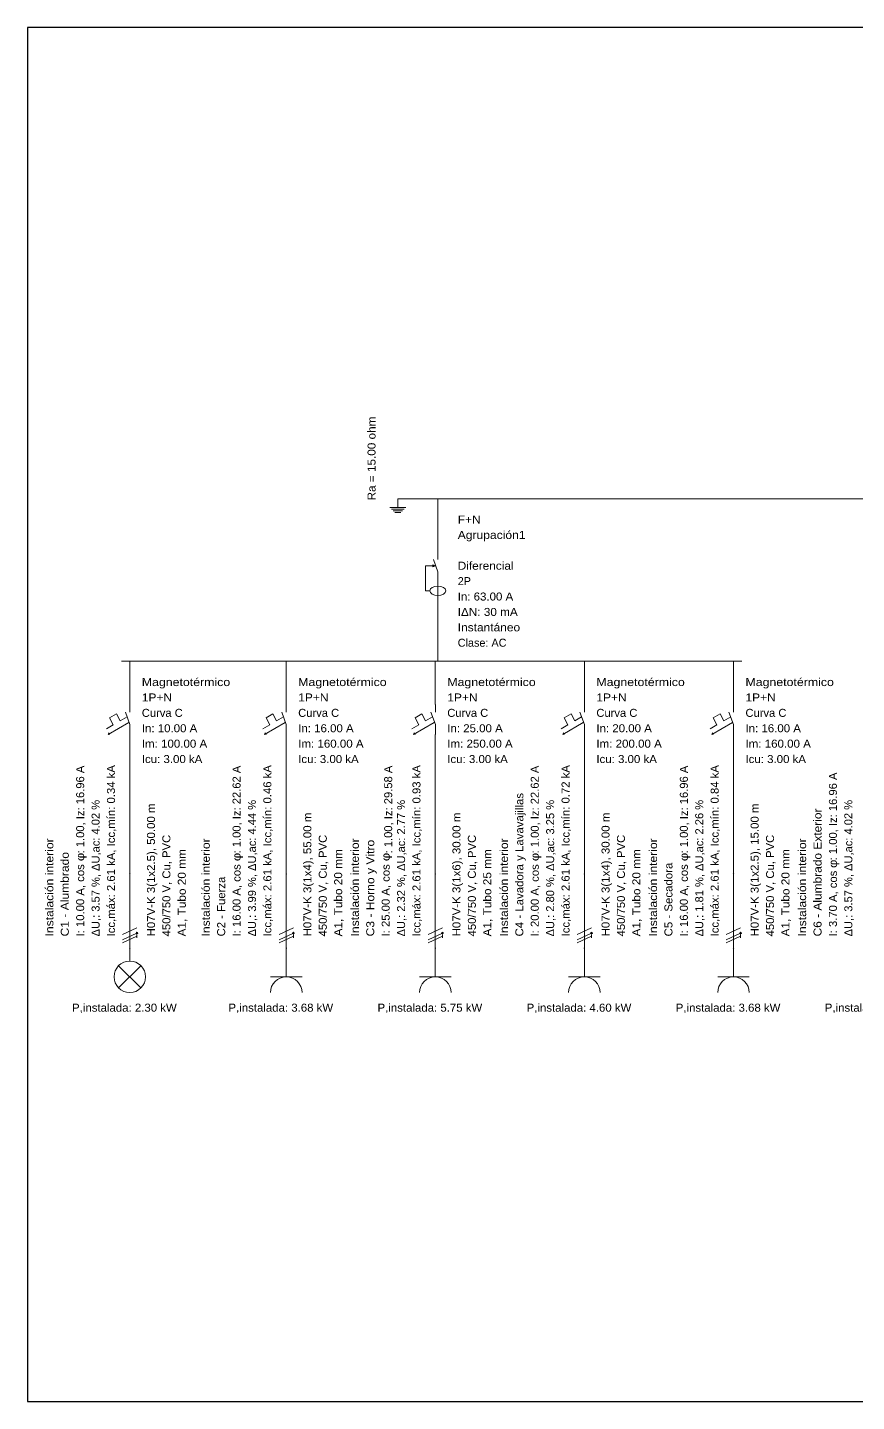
# Model space of a CAD drawing. Header units: millimetres. Extents: x 441156 to 441876, y 4514765 to 4515211.
# Drawn here: x 441397.92 to 441410.91, y 4514917.17 to 4514938.7 of the extents above; entities that cross this region are included whole.
import ezdxf
from ezdxf.enums import TextEntityAlignment as Align

# ---------------------------------------------------------------- set-up
doc = ezdxf.new("R2010")
doc.units = ezdxf.units.MM
doc.layers.add('01_cartela', color=6, linetype='Continuous', plot=False)
for name, color, linetype, lineweight in [('DISTRIBUCION', 7, 'Continuous', 0), ('LINEA', 7, 'Continuous', 0), ('RED_DE_TOMA_DE_TIERRA_DE_LAS_MASAS_DE_LA_INSTALACION', 7, 'Continuous', 0), ('SUMINISTRO', 7, 'Continuous', 0), ('TEXTOS', 2, 'Continuous', 30)]:
    doc.layers.add(name, color=color, linetype=linetype, lineweight=lineweight)
doc.styles.add('CYPETXT_romans', font='arial.ttf', dxfattribs={"height": 0.2})

# ---------------------------------------------------------------- blocks, each defined once
blk = doc.blocks.new('elctomtie')
at = {"layer": 'SUMINISTRO'}
for p, q in [((0, -0.002), (0, 0.0065)), ((-0.0075, -0.002), (0.0075, -0.002)), ((-0.006, -0.0035), (0.006, -0.0035)), ((-0.0045, -0.005), (0.0045, -0.005)), ((-0.003, -0.0065), (0.003, -0.0065))]:
    blk.add_line(p, q, dxfattribs=at)
blk = doc.blocks.new('elcdif01')
at = {"layer": 'LINEA'}
blk.add_hatch(color=256, dxfattribs=at).paths.add_polyline_path([(0, 0.0135), (-0.0025, 0.0145), (-0.0025, 0.0125)], flags=0)
for p, q in [((0.0021, 0.0077), (-0.0021, 0.0193)), ((0.0021, 0.0223), (0.0021, 0.0193)), ((0.0021, -0.0223), (0.0021, 0.0077))]:
    blk.add_line(p, q, dxfattribs=at)
blk.add_lwpolyline([(-0.0054, -0.0103), (-0.0096, -0.0103), (-0.0096, 0.0135), (0, 0.0135)], dxfattribs=at)
blk.add_lwpolyline([(0, 0.0135), (-0.0025, 0.0145), (-0.0025, 0.0125)], close=True, dxfattribs=at)
blk.add_ellipse((0.0021, -0.0103), major_axis=(0.0075, 0), ratio=0.6, dxfattribs=at)
blk = doc.blocks.new('elcmag01')
at = {"layer": 'LINEA'}
for p, q in [((0.0111, 0.0068), (0.0111, 0.0143)), ((-0.0095, -0.0142), (-0.0078, -0.0141))]:
    blk.add_line(p, q, dxfattribs=at)
for points in [[(0.0084, 0.0024), (0.0019, -0.0014), (-0.0016, 0.0053), (-0.0081, 0.0015), (-0.0046, -0.0051), (-0.0111, -0.0089)], [(0.0111, -0.0143), (0.0111, -0.0049), (0.0068, 0.0068)], [(0.01, -0.0029), (-0.0095, -0.0142), (-0.0086, -0.0128)]]:
    blk.add_lwpolyline(points, dxfattribs=at)
blk = doc.blocks.new('elccanalizfn01')
at = {"layer": 'LINEA'}
h = blk.add_hatch(color=256, dxfattribs=at)
edge = h.paths.add_edge_path(flags=0)
edge.add_arc((-0.0004, 0.0352), 0.0002, 0, 360)
h = blk.add_hatch(color=256, dxfattribs=at)
edge = h.paths.add_edge_path(flags=0)
edge.add_arc((0.0064, -0.0208), 0.0008, 0, 360)
h = blk.add_hatch(color=256, dxfattribs=at)
edge = h.paths.add_edge_path(flags=0)
edge.add_arc((-0.0004, -0.0352), 0.0002, 0, 360)
for p, q in [((-0.0004, -0.035), (-0.0004, 0.035)), ((-0.0072, -0.0222), (0.0064, -0.0158)), ((-0.0072, -0.0272), (0.0064, -0.0208)), ((-0.0072, -0.0302), (0.0064, -0.0238)), ((0.0064, -0.0253), (0.0064, -0.0223))]:
    blk.add_line(p, q, dxfattribs=at)
for centre, radius in [((-0.0004, 0.0352), 0.0002), ((0.0064, -0.0208), 0.0008), ((-0.0004, -0.0352), 0.0002)]:
    blk.add_circle(centre, radius, dxfattribs=at)
blk = doc.blocks.new('elccarga01')
at = {"layer": 'LINEA'}
for p, q in [((0, 0.009), (0, 0.021)), ((-0.0106, -0.0166), (0.0106, 0.0046)), ((0.0106, -0.0166), (-0.0106, 0.0046))]:
    blk.add_line(p, q, dxfattribs=at)
blk.add_circle((0, -0.006), 0.015, dxfattribs=at)
blk = doc.blocks.new('elccarga04')
at = {"layer": 'LINEA'}
for p, q in [((0, -0.006), (0, 0.021)), ((0.015, -0.006), (-0.015, -0.006))]:
    blk.add_line(p, q, dxfattribs=at)
blk.add_arc((0, -0.021), 0.015, 0, 180, dxfattribs=at)

msp = doc.modelspace()

# ---------------------------------------------------------------- linework, layer by layer
at = {"layer": '01_cartela', "color": 3}
msp.add_lwpolyline([(441397.9221873, 4514938.70368948), (441397.9221873, 4514917.16866547), (441428.56017536, 4514917.16866547), (441428.56017536, 4514938.70368948)], close=True, dxfattribs=at)
at = {"layer": 'DISTRIBUCION'}
for p, q in [((441404.2189617, 4514931.31813201), (441426.83353178, 4514931.31813201)), ((441399.39337504, 4514928.77094451), (441409.11451258, 4514928.77094451))]:
    msp.add_line(p, q, dxfattribs=at)
at = {"layer": 'LINEA'}
for p, q in [((441404.3509617, 4514931.31813201), (441404.3509617, 4514930.41272501)), ((441404.3509617, 4514928.77094451), (441404.3509617, 4514929.67635152)), ((441399.52537504, 4514928.77094451), (441399.52537504, 4514928.09447501)), ((441401.97537504, 4514928.77094451), (441401.97537504, 4514928.09447501)), ((441404.31108755, 4514928.77094451), (441404.31108755, 4514928.09447501)), ((441406.64680006, 4514928.77094451), (441406.64680006, 4514928.09447501)), ((441408.98251258, 4514928.77094451), (441408.98251258, 4514928.09447501)), ((441399.52537504, 4514926.94769451), (441399.52537504, 4514927.62416402)), ((441401.97537504, 4514926.94769451), (441401.97537504, 4514927.62416402)), ((441404.31108755, 4514926.94769451), (441404.31108755, 4514927.62416402)), ((441406.64680006, 4514926.94769451), (441406.64680006, 4514927.62416402)), ((441408.98251258, 4514926.94769451), (441408.98251258, 4514927.62416402)), ((441399.52537504, 4514926.94769451), (441399.52537504, 4514925.43839826)), ((441401.97537504, 4514926.94769451), (441401.97537504, 4514925.43839826)), ((441404.31108755, 4514926.94769451), (441404.31108755, 4514925.43839826)), ((441406.64680006, 4514926.94769451), (441406.64680006, 4514925.43839826)), ((441408.98251258, 4514926.94769451), (441408.98251258, 4514925.43839826))]:
    msp.add_line(p, q, dxfattribs=at)
at = {"layer": 'RED_DE_TOMA_DE_TIERRA_DE_LAS_MASAS_DE_LA_INSTALACION'}
msp.add_line((441404.2189617, 4514931.31813201), (441403.7239617, 4514931.31813201), dxfattribs=at)

# ---------------------------------------------------------------- block references
at = {"layer": 'LINEA', "xscale": 16.5, "yscale": 16.5, "zscale": 16.5}
for name, p in [('elcdif01', (441404.31604358, 4514930.04453826)), ('elcmag01', (441399.34279525, 4514927.85931951)), ('elcmag01', (441401.79279525, 4514927.85931951)), ('elcmag01', (441404.12850776, 4514927.85931951)), ('elcmag01', (441406.46422027, 4514927.85931951)), ('elcmag01', (441408.79993279, 4514927.85931951)), ('elccanalizfn01', (441399.53197504, 4514924.85429826)), ('elccanalizfn01', (441401.98197504, 4514924.85429826)), ('elccanalizfn01', (441404.31768755, 4514924.85429826)), ('elccanalizfn01', (441406.65340006, 4514924.85429826)), ('elccanalizfn01', (441408.98911258, 4514924.85429826)), ('elccarga01', (441399.52537504, 4514923.92369826)), ('elccarga04', (441401.97537504, 4514923.92369826)), ('elccarga04', (441404.31108755, 4514923.92369826)), ('elccarga04', (441406.64680006, 4514923.92369826)), ('elccarga04', (441408.98251258, 4514923.92369826))]:
    msp.add_blockref(name, p, dxfattribs=at)
at = {"layer": 'RED_DE_TOMA_DE_TIERRA_DE_LAS_MASAS_DE_LA_INSTALACION', "xscale": 16.5, "yscale": 16.5, "zscale": 16.5}
msp.add_blockref('elctomtie', (441403.7239617, 4514931.21088201), dxfattribs=at)

# ---------------------------------------------------------------- texts
at = {"layer": 'TEXTOS', "style": 'CYPETXT_romans'}
for s, width, p, p2 in [('Ra = 15.00 ohm', 1.049846, (441403.37478045, 4514931.29131951), (441403.37478045, 4514932.60513201)), (': 1.00, Iz: 16.96 A', 1.001702, (441398.8103507, 4514925.75829201), (441398.8103507, 4514927.13404139)), ('Icc,máx: 2.61 kA, Icc,mín: 0.34 kA', 1.014104, (441399.2929757, 4514924.45788576), (441399.2929757, 4514927.14369389)), (': 1.00, Iz: 22.62 A', 1.001702, (441401.2603507, 4514925.75829201), (441401.2603507, 4514927.13404139)), ('Icc,máx: 2.61 kA, Icc,mín: 0.46 kA', 1.014104, (441401.7429757, 4514924.45788576), (441401.7429757, 4514927.14369389)), (': 1.00, Iz: 29.58 A', 1.001702, (441403.63593736, 4514925.75829201), (441403.63593736, 4514927.13404139)), ('Icc,máx: 2.61 kA, Icc,mín: 0.93 kA', 1.014104, (441404.07868821, 4514924.45788576), (441404.07868821, 4514927.14369389)), (': 1.00, Iz: 22.62 A', 1.001702, (441405.93177573, 4514925.75829201), (441405.93177573, 4514927.13404139)), ('Icc,máx: 2.61 kA, Icc,mín: 0.72 kA', 1.014104, (441406.41440073, 4514924.45788576), (441406.41440073, 4514927.14369389)), (': 1.00, Iz: 16.96 A', 1.001702, (441408.26748824, 4514925.75829201), (441408.26748824, 4514927.13404139)), ('Icc,máx: 2.61 kA, Icc,mín: 0.84 kA', 1.014104, (441408.75011324, 4514924.45788576), (441408.75011324, 4514927.14369389)), (': 1.00, Iz: 16.96 A', 1.001702, (441410.60320075, 4514925.65104201), (441410.60320075, 4514927.02679139)), ('ΔU,: 3.57 %, ΔU,ac: 4.02 %', 0.994143, (441399.0516632, 4514924.45788576), (441399.0516632, 4514926.59752326)), ('ΔU,: 3.99 %, ΔU,ac: 4.44 %', 0.994143, (441401.5016632, 4514924.45788576), (441401.5016632, 4514926.59752326)), ('ΔU,: 2.32 %, ΔU,ac: 2.77 %', 0.994143, (441403.83737572, 4514924.45788576), (441403.83737572, 4514926.59752326)), ('C4 - Lavadora y Lavavajillas', 1.021738, (441405.69046323, 4514924.45788576), (441405.69046323, 4514926.70638201)), ('ΔU,: 2.80 %, ΔU,ac: 3.25 %', 0.994143, (441406.17308823, 4514924.45788576), (441406.17308823, 4514926.59752326)), ('ΔU,: 1.81 %, ΔU,ac: 2.26 %', 0.994143, (441408.50880074, 4514924.45788576), (441408.50880074, 4514926.59752326)), ('ΔU,: 3.57 %, ΔU,ac: 4.02 %', 0.994143, (441410.84451325, 4514924.45788576), (441410.84451325, 4514926.59752326)), ('H07V-K 3(1x2.5), 50.00 m', 1.023722, (441399.91947438, 4514924.45788576), (441399.91947438, 4514926.54121701)), ('H07V-K 3(1x4), 55.00 m', 1.027387, (441402.36947438, 4514924.45788576), (441402.36947438, 4514926.39857451)), ('H07V-K 3(1x6), 30.00 m', 1.027387, (441404.70518689, 4514924.45788576), (441404.70518689, 4514926.39857451)), ('H07V-K 3(1x4), 30.00 m', 1.027387, (441407.0408994, 4514924.45788576), (441407.0408994, 4514926.39857451)), ('H07V-K 3(1x2.5), 15.00 m', 1.023722, (441409.37661191, 4514924.45788576), (441409.37661191, 4514926.54121701)), ('C6 - Alumbrado Exterior', 1.065416, (441410.36188825, 4514924.45788576), (441410.36188825, 4514926.46238826)), ('Instalación interior', 1.079428, (441398.3277257, 4514924.45788576), (441398.3277257, 4514925.99504639)), ('450/750 V, Cu, PVC', 1.010062, (441400.16078688, 4514924.45788576), (441400.16078688, 4514926.05135264)), ('Instalación interior', 1.079428, (441400.7777257, 4514924.45788576), (441400.7777257, 4514925.99504639)), ('450/750 V, Cu, PVC', 1.010062, (441402.61078688, 4514924.45788576), (441402.61078688, 4514926.05135264)), ('Instalación interior', 1.079428, (441403.11343821, 4514924.45788576), (441403.11343821, 4514925.99504639)), ('C3 - Horno y Vitro', 1.080421, (441403.35475072, 4514924.45788576), (441403.35475072, 4514925.97252389)), ('450/750 V, Cu, PVC', 1.010062, (441404.94649939, 4514924.45788576), (441404.94649939, 4514926.05135264)), ('Instalación interior', 1.079428, (441405.44915073, 4514924.45788576), (441405.44915073, 4514925.99504639)), ('450/750 V, Cu, PVC', 1.010062, (441407.2822119, 4514924.45788576), (441407.2822119, 4514926.05135264)), ('Instalación interior', 1.079428, (441407.78486324, 4514924.45788576), (441407.78486324, 4514925.99504639)), ('450/750 V, Cu, PVC', 1.010062, (441409.61792441, 4514924.45788576), (441409.61792441, 4514926.05135264)), ('Instalación interior', 1.079428, (441410.12057575, 4514924.45788576), (441410.12057575, 4514925.99504639)), ('C1 - Alumbrado', 1.078577, (441398.5690382, 4514924.45788576), (441398.5690382, 4514925.78108264)), ('φ', 1.15657, (441398.8103507, 4514925.63763576), (441398.8103507, 4514925.76901701)), ('A1, Tubo 20 mm', 1.056579, (441400.40209938, 4514924.45788576), (441400.40209938, 4514925.82612764)), ('φ', 1.15657, (441401.2603507, 4514925.63763576), (441401.2603507, 4514925.76901701)), ('A1, Tubo 20 mm', 1.056579, (441402.85209938, 4514924.45788576), (441402.85209938, 4514925.82612764)), ('φ', 1.15657, (441403.59606321, 4514925.63763576), (441403.59606321, 4514925.76901701)), ('A1, Tubo 25 mm', 1.056579, (441405.18781189, 4514924.45788576), (441405.18781189, 4514925.82612764)), ('φ', 1.15657, (441405.93177573, 4514925.63763576), (441405.93177573, 4514925.76901701)), ('A1, Tubo 20 mm', 1.056579, (441407.5235244, 4514924.45788576), (441407.5235244, 4514925.82612764)), ('φ', 1.15657, (441408.26748824, 4514925.63763576), (441408.26748824, 4514925.76901701)), ('A1, Tubo 20 mm', 1.056579, (441409.85923691, 4514924.45788576), (441409.85923691, 4514925.82612764)), ('I: 10.00 A, cos ', 1.010276, (441398.8103507, 4514924.45788576), (441398.8103507, 4514925.63844014)), ('I: 16.00 A, cos ', 1.010276, (441401.2603507, 4514924.45788576), (441401.2603507, 4514925.63844014)), ('I: 25.00 A, cos ', 1.010276, (441403.59606321, 4514924.45788576), (441403.59606321, 4514925.63844014)), ('I: 20.00 A, cos ', 1.010276, (441405.93177573, 4514924.45788576), (441405.93177573, 4514925.63844014)), ('C5 - Secadora', 1.023562, (441408.02617574, 4514924.45788576), (441408.02617574, 4514925.61404076)), ('I: 16.00 A, cos ', 1.010276, (441408.26748824, 4514924.45788576), (441408.26748824, 4514925.63844014)), ('I: 3.70 A, cos ', 1.007548, (441410.60320075, 4514924.45788576), (441410.60320075, 4514925.53708889)), ('φ', 1.15657, (441410.60320075, 4514925.53038576), (441410.60320075, 4514925.66176701)), ('C2 - Fuerza', 1.012666, (441401.0190382, 4514924.45788576), (441401.0190382, 4514925.39444639))]:
    msp.add_text(s, height=0.1254, rotation=90, dxfattribs=dict(at, width=width)).set_placement(p, p2, align=Align.FIT)
for s, width, p, p2 in [('F+N', 1.073057, (441404.6623992, 4514930.92893826), (441405.0227592, 4514930.92893826)), ('Agrupación1', 1.079917, (441404.6623992, 4514930.68762576), (441405.72471045, 4514930.68762576)), ('Diferencial', 1.056834, (441404.6623992, 4514930.20500076), (441405.53702295, 4514930.20500076)), ('2P', 0.963511, (441404.6623992, 4514929.96368826), (441404.86885545, 4514929.96368826)), ('In: 63.00 A', 1.025234, (441404.6623992, 4514929.72237576), (441405.53139233, 4514929.72237576)), ('IΔN: 30 mA', 1.049335, (441404.6623992, 4514929.48106326), (441405.60271358, 4514929.48106326)), ('Instantáneo', 1.067981, (441404.6623992, 4514929.23975076), (441405.64025108, 4514929.23975076)), ('Clase: AC', 0.968685, (441404.6623992, 4514928.99843826), (441405.42628733, 4514928.99843826)), ('Magnetotérmico', 1.102767, (441399.71306254, 4514928.38175076), (441401.09819629, 4514928.38175076)), ('Magnetotérmico', 1.102767, (441402.16306254, 4514928.38175076), (441403.54819629, 4514928.38175076)), ('Magnetotérmico', 1.102767, (441404.49877505, 4514928.38175076), (441405.8839088, 4514928.38175076)), ('Magnetotérmico', 1.102767, (441406.83448756, 4514928.38175076), (441408.21962131, 4514928.38175076)), ('Magnetotérmico', 1.102767, (441409.17020008, 4514928.38175076), (441410.55533383, 4514928.38175076)), ('1P+N', 1.071674, (441399.71306254, 4514928.14043826), (441400.18791192, 4514928.14043826)), ('1P+N', 1.071674, (441402.16306254, 4514928.14043826), (441402.63791192, 4514928.14043826)), ('1P+N', 1.071674, (441404.49877505, 4514928.14043826), (441404.97362443, 4514928.14043826)), ('1P+N', 1.071674, (441406.83448756, 4514928.14043826), (441407.30933694, 4514928.14043826)), ('1P+N', 1.071674, (441409.17020008, 4514928.14043826), (441409.64504945, 4514928.14043826)), ('Curva C', 0.99908, (441399.71306254, 4514927.89912576), (441400.35495379, 4514927.89912576)), ('Curva C', 0.99908, (441402.16306254, 4514927.89912576), (441402.80495379, 4514927.89912576)), ('Curva C', 0.99908, (441404.49877505, 4514927.89912576), (441405.1406663, 4514927.89912576)), ('Curva C', 0.99908, (441406.83448756, 4514927.89912576), (441407.47637881, 4514927.89912576)), ('Curva C', 0.99908, (441409.17020008, 4514927.89912576), (441409.81209133, 4514927.89912576)), ('In: 10.00 A', 1.025234, (441399.71306254, 4514927.65781326), (441400.58205567, 4514927.65781326)), ('In: 16.00 A', 1.025234, (441402.16306254, 4514927.65781326), (441403.03205567, 4514927.65781326)), ('In: 25.00 A', 1.025234, (441404.49877505, 4514927.65781326), (441405.36776818, 4514927.65781326)), ('In: 20.00 A', 1.025234, (441406.83448756, 4514927.65781326), (441407.70348069, 4514927.65781326)), ('In: 16.00 A', 1.025234, (441409.17020008, 4514927.65781326), (441410.0391932, 4514927.65781326)), ('Im: 100.00 A', 1.031443, (441399.71306254, 4514927.41650076), (441400.73783629, 4514927.41650076)), ('Im: 160.00 A', 1.031443, (441402.16306254, 4514927.41650076), (441403.18783629, 4514927.41650076)), ('Im: 250.00 A', 1.031443, (441404.49877505, 4514927.41650076), (441405.5235488, 4514927.41650076)), ('Im: 200.00 A', 1.031443, (441406.83448756, 4514927.41650076), (441407.85926131, 4514927.41650076)), ('Im: 160.00 A', 1.031443, (441409.17020008, 4514927.41650076), (441410.19497383, 4514927.41650076)), ('Icu: 3.00 kA', 1.024274, (441399.71306254, 4514927.17518826), (441400.66088442, 4514927.17518826)), ('Icu: 3.00 kA', 1.024274, (441402.16306254, 4514927.17518826), (441403.11088442, 4514927.17518826)), ('Icu: 3.00 kA', 1.024274, (441404.49877505, 4514927.17518826), (441405.44659693, 4514927.17518826)), ('Icu: 3.00 kA', 1.024274, (441406.83448756, 4514927.17518826), (441407.78230944, 4514927.17518826)), ('Icu: 3.00 kA', 1.024274, (441409.17020008, 4514927.17518826), (441410.11802195, 4514927.17518826)), ('P,instalada: 2.30 kW', 1.020982, (441398.62045317, 4514923.27875451), (441400.26084192, 4514923.27875451)), ('P,instalada: 3.68 kW', 1.020982, (441401.07045317, 4514923.27875451), (441402.71084192, 4514923.27875451)), ('P,instalada: 5.75 kW', 1.020982, (441403.40616568, 4514923.27875451), (441405.04655443, 4514923.27875451)), ('P,instalada: 4.60 kW', 1.020982, (441405.74187819, 4514923.27875451), (441407.38226694, 4514923.27875451)), ('P,instalada: 3.68 kW', 1.020982, (441408.0775907, 4514923.27875451), (441409.71797945, 4514923.27875451)), ('P,instalada: 0.85 kW', 1.020982, (441410.41330321, 4514923.27875451), (441412.05369196, 4514923.27875451))]:
    msp.add_text(s, height=0.1254, dxfattribs=dict(at, width=width)).set_placement(p, p2, align=Align.FIT)

doc.saveas('drawing.dxf')
